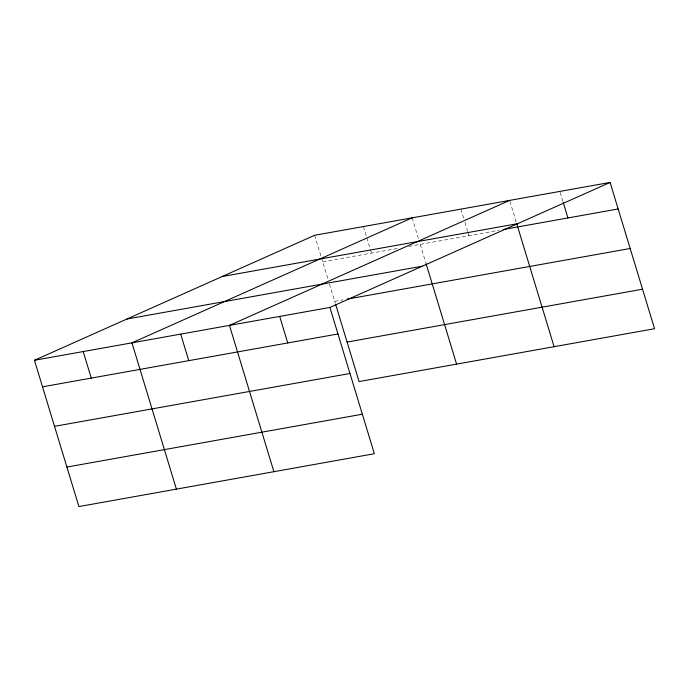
<?xml version="1.0" encoding="UTF-8"?>
<svg xmlns="http://www.w3.org/2000/svg" width="689" height="689" viewBox="0 0 689 689"><rect width="100%" height="100%" fill="white"/><g stroke="black" fill="none" stroke-linecap="round" stroke-linejoin="round"><path stroke-width="0.52" stroke-dasharray="3.44 2.58" d="M322.702 261.82L397.389 248.462M408.801 246.421L499.043 230.272M334.716 301.334L343.01 299.853M560.183 192.429L562.973 201.619M509.955 201.412L516.156 221.832M460.898 209.112L463.688 218.301M464.929 222.383L467.719 231.573M468.029 232.598L468.959 235.655M412.143 217.836L418.654 239.272M420.204 244.38L425.75 262.612M363.396 226.552L366.496 236.766M366.806 237.783L371.457 253.096M314.64 235.276L321.152 256.713M321.462 257.738L328.248 280.053M329.48 284.109L335.328 303.375"/><path stroke-width="1.03" d="M610.101 182.43L329.91 307.432L374.36 453.724L78.899 506.57L34.45 360.278L314.64 235.276L610.101 182.43L654.55 328.722L359.09 381.568L335.638 304.392M412.143 217.836L131.952 342.838L176.401 489.13M509.645 200.396L229.454 325.397L273.903 471.689M222.177 276.53L517.637 223.675M503.185 229.532L618.162 208.965M126.914 319.024L422.374 266.178M347.161 299.112L630.177 248.488M34.45 360.278L329.91 307.432M42.511 386.822L337.972 333.967M347.084 342.054L642.544 289.208M54.517 426.336L349.978 373.49M66.893 467.056L362.354 414.21M563.283 202.644L567.934 217.957M516.776 223.873L554.094 346.688M426.06 263.629L456.592 364.128M279.682 316.415L287.744 342.958M180.699 334.113L188.769 360.657M83.197 351.554L91.267 378.097"/></g></svg>
